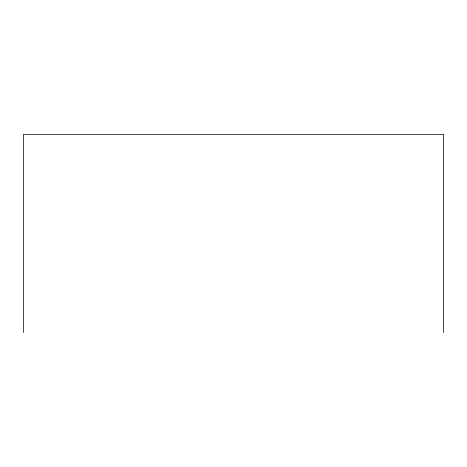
<?xml version="1.0" encoding="UTF-8"?>
<svg xmlns="http://www.w3.org/2000/svg" width="467" height="467" viewBox="0 0 467 467"><rect width="100%" height="100%" fill="white"/><g stroke="black" fill="none" stroke-linecap="round" stroke-linejoin="round"><path stroke-width="0.7" d="M443.65 332.58L443.65 134.42L23.35 134.42L23.35 332.58"/></g></svg>
